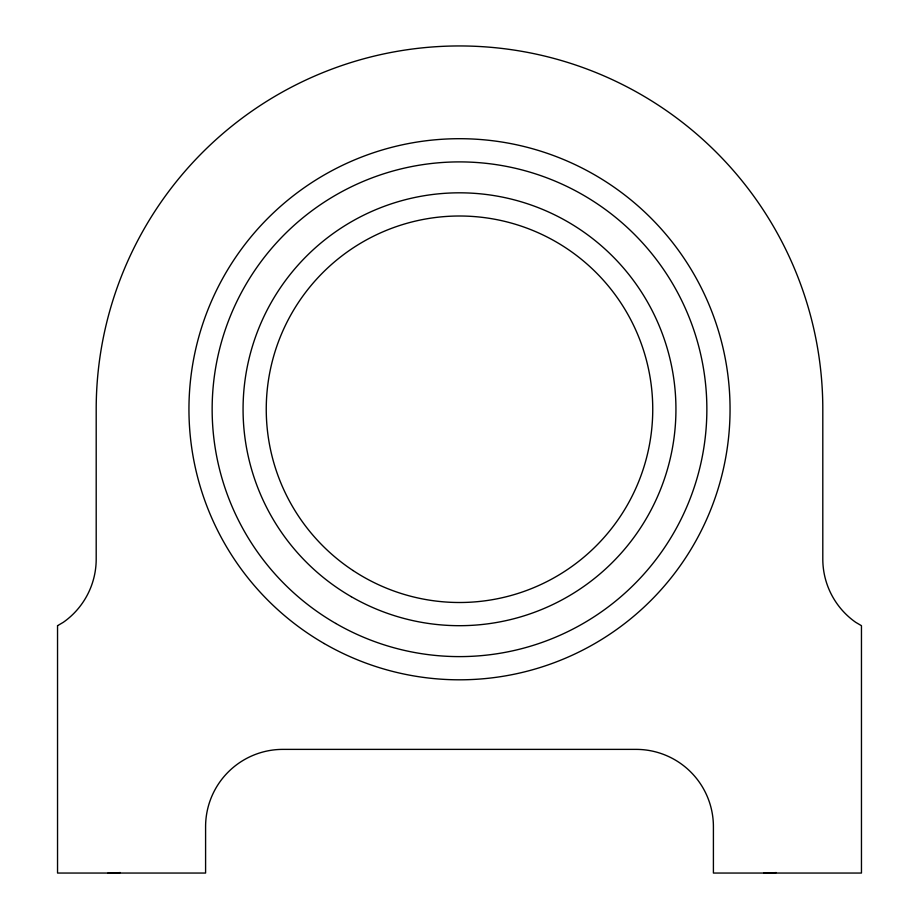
<?xml version="1.0" encoding="UTF-8"?>
<svg xmlns="http://www.w3.org/2000/svg" width="919" height="919" viewBox="0 0 919 919"><rect width="100%" height="100%" fill="white"/><g stroke="black" fill="none" stroke-linecap="round" stroke-linejoin="round"><path stroke-width="1.38" d="M776.256 872.579A33.624 3.412 -5.9 0 1 763.919 873.039M120.355 872.579A33.624 3.412 -5.9 0 1 108.017 873.039M57.541 625.69L57.541 873.05L205.592 873.05L205.592 826.675A77.299 77.299 0 0 1 282.891 749.376L636.109 749.376A77.299 77.299 0 0 1 713.408 826.675L713.408 873.05L861.459 873.05L861.459 625.69L855.715 622.324A77.311 77.311 0 0 1 822.804 558.212L822.804 409.254A363.304 363.304 0 0 0 459.5 45.95A363.304 363.304 0 0 0 96.196 409.254L96.196 558.212A77.311 77.311 0 0 1 63.285 622.324L57.541 625.69M324.223 643.553A270.542 270.542 0 0 0 730.054 409.254A270.542 270.542 0 0 0 324.223 174.955A270.542 270.542 0 0 0 324.223 643.553M353.034 570.527A193.243 193.243 0 0 0 652.398 420.833A193.243 193.243 0 0 0 373.068 236.413A193.243 193.243 0 0 0 353.034 570.527M335.826 623.473A247.36 247.36 0 0 0 706.86 409.254A247.36 247.36 0 0 0 335.826 195.035A247.36 247.36 0 0 0 335.826 623.473M351.288 596.695A216.436 216.436 0 0 0 675.936 409.254A216.436 216.436 0 0 0 351.288 221.812A216.436 216.436 0 0 0 351.288 596.695"/></g></svg>
